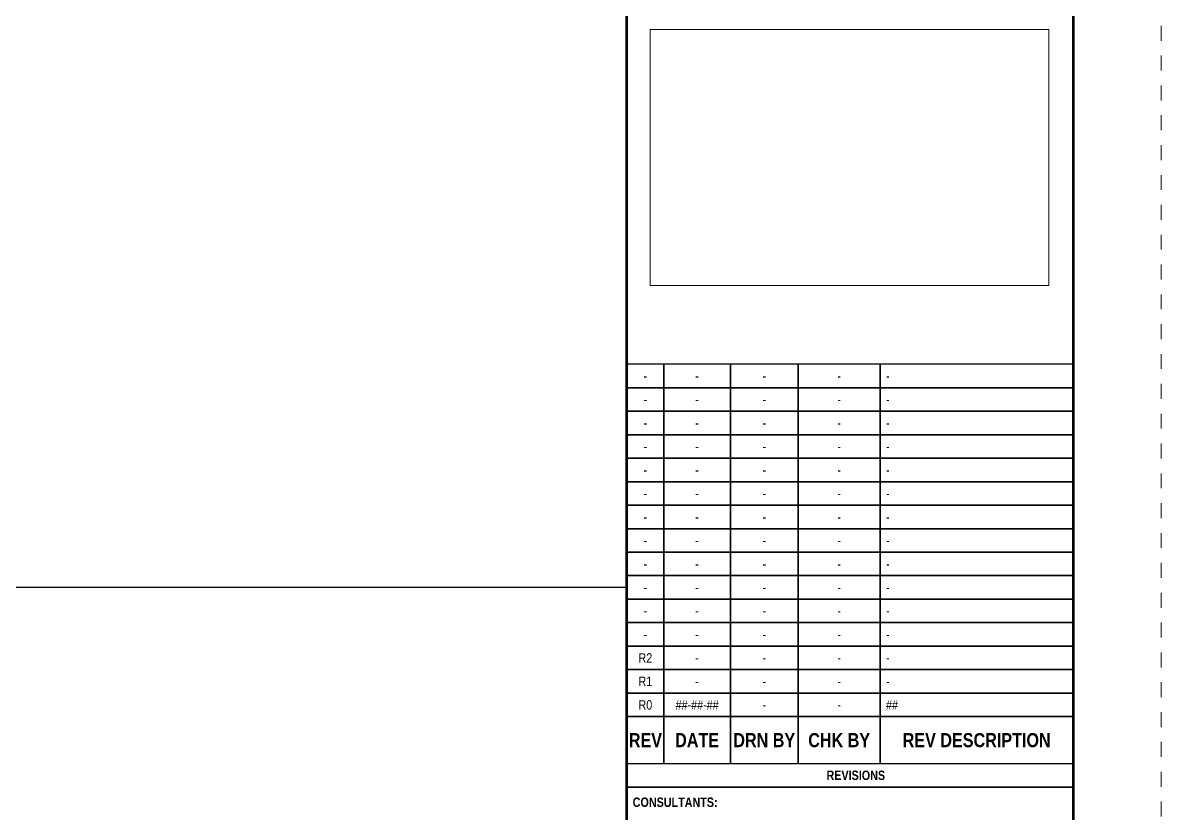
# Paper-space layout 'Cover Sheet A1' of a CAD drawing. Header units: inches. Extents: x 0 to 35.1, y 0 to 23.5.
# Drawn here: x 27.49 to 35.12, y 7.02 to 12.32 of the extents above; entities that cross this region are included whole.
import ezdxf
from ezdxf.enums import TextEntityAlignment as Align

# ---------------------------------------------------------------- set-up
doc = ezdxf.new("R2010")
doc.units = ezdxf.units.IN
doc.linetypes.add('DASHDOT', pattern=[1, 0.5, -0.25, 0, -0.25])
for name, color, linetype, lineweight in [('A-FLOR-AREA', 5, 'Continuous', 9), ('G-ANNO-TEXT', 3, 'Continuous', 15), ('G-ANNO-TTLB', 7, 'Continuous', 50), ('G-PAPR-MEDM', 6, 'Continuous', 30), ('G-PAPR-THCK', 4, 'Continuous', 100), ('G-PAPR-THIN', 20, 'Continuous', 5)]:
    doc.layers.add(name, color=color, linetype=linetype, lineweight=lineweight)
doc.layers.add('G-ANNO-REFR', color=253, linetype='DASHDOT', lineweight=5, plot=False)
doc.styles.add('LLARGE', font='arial.ttf', dxfattribs={"height": 0.25})
doc.styles.add('NOTES', font='arial.ttf', dxfattribs={"height": 2})
doc.styles.add('SUB-TITLE', font='swisscb.ttf')
doc.styles.add('SUB-TITLE-2', font='swissc.ttf')
doc.styles.add('TITLE', font='swisscb.ttf')

# ---------------------------------------------------------------- blocks, each defined once
blk = doc.blocks.new('*U163')
at = {"layer": 'G-PAPR-MEDM'}
blk.add_line((801, 216.8), (30, 216.8), dxfattribs=at)
at = {"layer": 'G-ANNO-TEXT', "style": 'LLARGE'}
for tag, height, p in [('PROJECTTITLE_COVER', 10, (421.66, 264.5)), ('LOCATION_COVER', 8, (423.32, 237.44)), ('CLIENT', 8, (152.44, 180.89)), ('STRUCTURAL_ENGINEER', 8, (152.44, 78.13)), ('MEP_ENGINEER', 8, (397.31, 78.13))]:
    blk.add_attdef(tag, text='', height=height, dxfattribs=at).set_placement(p, align=Align.TOP_CENTER)
at = {"layer": 'G-PAPR-THIN', "style": 'LLARGE'}
for tag, height, p in [('CLIENT_ADDRESS1', 4.8, (152.44, 156.31)), ('CLIENT_ADDRESS2', 4.8, (152.44, 148.04)), ('CLIENT_PHONE', 3.2, (152.44, 134.27)), ('STRUCTURAL_ENGINEER_ADDRESS1', 4.8, (152.44, 53.55)), ('MEP_ENGINEER_ADDRESS1', 4.8, (397.31, 53.55)), ('STRUCTURAL_ENGINEER_ADDRESS2', 4.8, (152.44, 45.27)), ('MEP_ENGINEER_ADDRESS2', 4.8, (397.31, 45.27)), ('STRUCTURAL_ENGINEER_PHONE', 3.2, (152.44, 31.51)), ('MEP_ENGINEER_PHONE', 3.2, (397.31, 31.51))]:
    blk.add_attdef(tag, text='', height=height, dxfattribs=at).set_placement(p, align=Align.TOP_CENTER)
blk = doc.blocks.new('KEY CONTAINER')
blk.add_lwpolyline([(0, 0), (67.86, 0), (67.86, 43.58), (0, 43.58)], close=True)
blk = doc.blocks.new('*U169')
at = {"layer": 'G-ANNO-REFR'}
blk.add_lwpolyline([(0, 0), (892, 0), (892, 597), (0, 597)], close=True, dxfattribs=at)
at = {"layer": 'G-PAPR-MEDM'}
blk.add_line((801, 182.81), (877, 182.81), dxfattribs=at)
for points in [[(807.32, 254.81), (801, 254.81), (801, 250.81), (807.32, 250.81)], [(818.63, 254.81), (807.32, 254.81), (807.32, 250.81), (818.63, 250.81)], [(830.17, 254.81), (818.63, 254.81), (818.63, 250.81), (830.17, 250.81)], [(844.14, 254.81), (830.17, 254.81), (830.17, 250.81), (844.14, 250.81)], [(877, 254.81), (844.14, 254.81), (844.14, 250.81), (877, 250.81)], [(807.32, 250.81), (801, 250.81), (801, 246.81), (807.32, 246.81)], [(818.63, 250.81), (807.32, 250.81), (807.32, 246.81), (818.63, 246.81)], [(830.17, 250.81), (818.63, 250.81), (818.63, 246.81), (830.17, 246.81)], [(844.14, 250.81), (830.17, 250.81), (830.17, 246.81), (844.14, 246.81)], [(877, 250.81), (844.14, 250.81), (844.14, 246.81), (877, 246.81)], [(807.32, 246.81), (801, 246.81), (801, 242.81), (807.32, 242.81)], [(818.63, 246.81), (807.32, 246.81), (807.32, 242.81), (818.63, 242.81)], [(830.17, 246.81), (818.63, 246.81), (818.63, 242.81), (830.17, 242.81)], [(844.14, 246.81), (830.17, 246.81), (830.17, 242.81), (844.14, 242.81)], [(877, 246.81), (844.14, 246.81), (844.14, 242.81), (877, 242.81)], [(807.32, 242.81), (801, 242.81), (801, 238.81), (807.32, 238.81)], [(818.63, 242.81), (807.32, 242.81), (807.32, 238.81), (818.63, 238.81)], [(830.17, 242.81), (818.63, 242.81), (818.63, 238.81), (830.17, 238.81)], [(844.14, 242.81), (830.17, 242.81), (830.17, 238.81), (844.14, 238.81)], [(877, 242.81), (844.14, 242.81), (844.14, 238.81), (877, 238.81)], [(807.32, 238.81), (801, 238.81), (801, 234.81), (807.32, 234.81)], [(818.63, 238.81), (807.32, 238.81), (807.32, 234.81), (818.63, 234.81)], [(830.17, 238.81), (818.63, 238.81), (818.63, 234.81), (830.17, 234.81)], [(844.14, 238.81), (830.17, 238.81), (830.17, 234.81), (844.14, 234.81)], [(877, 238.81), (844.14, 238.81), (844.14, 234.81), (877, 234.81)], [(807.32, 234.81), (801, 234.81), (801, 230.81), (807.32, 230.81)], [(818.63, 234.81), (807.32, 234.81), (807.32, 230.81), (818.63, 230.81)], [(830.17, 234.81), (818.63, 234.81), (818.63, 230.81), (830.17, 230.81)], [(844.14, 234.81), (830.17, 234.81), (830.17, 230.81), (844.14, 230.81)], [(877, 234.81), (844.14, 234.81), (844.14, 230.81), (877, 230.81)], [(807.32, 230.81), (801, 230.81), (801, 226.81), (807.32, 226.81)], [(818.63, 230.81), (807.32, 230.81), (807.32, 226.81), (818.63, 226.81)], [(830.17, 230.81), (818.63, 230.81), (818.63, 226.81), (830.17, 226.81)], [(844.14, 230.81), (830.17, 230.81), (830.17, 226.81), (844.14, 226.81)], [(877, 230.81), (844.14, 230.81), (844.14, 226.81), (877, 226.81)], [(807.32, 226.81), (801, 226.81), (801, 222.81), (807.32, 222.81)], [(818.63, 226.81), (807.32, 226.81), (807.32, 222.81), (818.63, 222.81)], [(830.17, 226.81), (818.63, 226.81), (818.63, 222.81), (830.17, 222.81)], [(844.14, 226.81), (830.17, 226.81), (830.17, 222.81), (844.14, 222.81)], [(877, 226.81), (844.14, 226.81), (844.14, 222.81), (877, 222.81)], [(807.32, 222.81), (801, 222.81), (801, 218.81), (807.32, 218.81)], [(801, 222.81), (877, 222.81), (877, 182.81), (801, 182.81)], [(818.63, 222.81), (807.32, 222.81), (807.32, 218.81), (818.63, 218.81)], [(830.17, 222.81), (818.63, 222.81), (818.63, 218.81), (830.17, 218.81)], [(844.14, 222.81), (830.17, 222.81), (830.17, 218.81), (844.14, 218.81)], [(877, 222.81), (844.14, 222.81), (844.14, 218.81), (877, 218.81)], [(807.32, 218.81), (801, 218.81), (801, 214.81), (807.32, 214.81)], [(818.63, 218.81), (807.32, 218.81), (807.32, 214.81), (818.63, 214.81)], [(830.17, 218.81), (818.63, 218.81), (818.63, 214.81), (830.17, 214.81)], [(844.14, 218.81), (830.17, 218.81), (830.17, 214.81), (844.14, 214.81)], [(877, 218.81), (844.14, 218.81), (844.14, 214.81), (877, 214.81)], [(807.32, 214.81), (801, 214.81), (801, 210.81), (807.32, 210.81)], [(818.63, 214.81), (807.32, 214.81), (807.32, 210.81), (818.63, 210.81)], [(830.17, 214.81), (818.63, 214.81), (818.63, 210.81), (830.17, 210.81)], [(844.14, 214.81), (830.17, 214.81), (830.17, 210.81), (844.14, 210.81)], [(877, 214.81), (844.14, 214.81), (844.14, 210.81), (877, 210.81)], [(807.32, 210.81), (801, 210.81), (801, 206.81), (807.32, 206.81)], [(818.63, 210.81), (807.32, 210.81), (807.32, 206.81), (818.63, 206.81)], [(830.17, 210.81), (818.63, 210.81), (818.63, 206.81), (830.17, 206.81)], [(844.14, 210.81), (830.17, 210.81), (830.17, 206.81), (844.14, 206.81)], [(877, 210.81), (844.14, 210.81), (844.14, 206.81), (877, 206.81)], [(807.32, 206.81), (801, 206.81), (801, 202.81), (807.32, 202.81)], [(818.63, 206.81), (807.32, 206.81), (807.32, 202.81), (818.63, 202.81)], [(830.17, 206.81), (818.63, 206.81), (818.63, 202.81), (830.17, 202.81)], [(844.14, 206.81), (830.17, 206.81), (830.17, 202.81), (844.14, 202.81)], [(877, 206.81), (844.14, 206.81), (844.14, 202.81), (877, 202.81)], [(807.32, 202.81), (801, 202.81), (801, 198.81), (807.32, 198.81)], [(818.63, 202.81), (807.32, 202.81), (807.32, 198.81), (818.63, 198.81)], [(830.17, 202.81), (818.63, 202.81), (818.63, 198.81), (830.17, 198.81)], [(844.14, 202.81), (830.17, 202.81), (830.17, 198.81), (844.14, 198.81)], [(877, 202.81), (844.14, 202.81), (844.14, 198.81), (877, 198.81)], [(807.32, 198.81), (801, 198.81), (801, 194.81), (807.32, 194.81)], [(818.63, 198.81), (807.32, 198.81), (807.32, 194.81), (818.63, 194.81)], [(830.17, 198.81), (818.63, 198.81), (818.63, 194.81), (830.17, 194.81)], [(844.14, 198.81), (830.17, 198.81), (830.17, 194.81), (844.14, 194.81)], [(877, 198.81), (844.14, 198.81), (844.14, 194.81), (877, 194.81)], [(807.32, 194.81), (801, 194.81), (801, 186.81), (807.32, 186.81)], [(818.63, 194.81), (807.32, 194.81), (807.32, 186.81), (818.63, 186.81)], [(830.17, 194.81), (818.63, 194.81), (818.63, 186.81), (830.17, 186.81)], [(844.14, 194.81), (830.17, 194.81), (830.17, 186.81), (844.14, 186.81)], [(877, 194.81), (844.14, 194.81), (844.14, 186.81), (877, 186.81)], [(801, 186.81), (877, 186.81), (877, 182.81), (801, 182.81)]]:
    blk.add_lwpolyline(points, close=True, dxfattribs=at)
for points in [[(801, 246.81), (877, 246.81)], [(801, 222.81), (877, 222.81)], [(801, 182.81), (877, 182.81)]]:
    blk.add_lwpolyline(points, dxfattribs=at)
at = {"layer": 'G-PAPR-THCK'}
blk.add_lwpolyline([(30, 582), (877, 582), (877, 15), (30, 15)], close=True, dxfattribs=at)
blk.add_lwpolyline([(801, 15), (801, 582)], dxfattribs=at)
at = {"layer": 'G-PAPR-THIN'}
blk.add_lwpolyline([(801, 582), (877, 582), (877, 15), (801, 15)], close=True, dxfattribs=at)
blk.add_blockref('KEY CONTAINER', (805, 268.21), dxfattribs=at)
at = {"layer": 'G-ANNO-TEXT'}
for tag, p, height, style in [('GENERAL_NOTES_001', (801.7, 574.93), 2, 'NOTES'), ('GENERAL_NOTES_002', (802, 571.56), 2, 'NOTES'), ('GENERAL_NOTES_003', (802, 568.19), 2, 'NOTES'), ('GENERAL_NOTES_004', (802, 564.82), 2, 'NOTES'), ('GENERAL_NOTES_005', (802, 561.46), 2, 'NOTES'), ('GENERAL_NOTES_006', (802, 558.09), 2, 'NOTES'), ('GENERAL_NOTES_007', (802, 554.75), 2, 'NOTES'), ('GENERAL_NOTES_008', (801.92, 551.38), 2, 'NOTES'), ('GENERAL_NOTES_009', (802, 548.02), 2, 'NOTES'), ('GENERAL_NOTES_010', (802, 544.65), 2, 'NOTES'), ('GENERAL_NOTES_011', (802, 541.28), 2, 'NOTES'), ('GENERAL_NOTES_012', (802, 537.91), 2, 'NOTES'), ('GENERAL_NOTES_013', (802, 534.54), 2, 'NOTES'), ('GENERAL_NOTES_014', (802, 531.17), 2, 'NOTES'), ('GENERAL_NOTES_015', (802, 527.8), 2, 'NOTES'), ('GENERAL_NOTES_016', (802, 524.43), 2, 'NOTES'), ('GENERAL_NOTES_017', (801.88, 521.07), 2, 'NOTES'), ('GENERAL_NOTES_018', (802, 517.7), 2, 'NOTES'), ('GENERAL_NOTES_019', (801.96, 514.33), 2, 'NOTES'), ('GENERAL_NOTES_020', (802, 510.96), 2, 'NOTES'), ('GENERAL_NOTES_021', (801.88, 507.59), 2, 'NOTES'), ('GENERAL_NOTES_022', (802, 504.22), 2, 'NOTES'), ('GENERAL_NOTES_023', (801.89, 500.85), 2, 'NOTES'), ('GENERAL_NOTES_024', (802, 497.49), 2, 'NOTES'), ('GENERAL_NOTES_025', (801.87, 494.12), 2, 'NOTES'), ('GENERAL_NOTES_026', (802, 490.75), 2, 'NOTES'), ('GENERAL_NOTES_027', (802, 487.38), 2, 'NOTES'), ('GENERAL_NOTES_028', (802, 484.01), 2, 'NOTES'), ('GENERAL_NOTES_029', (802, 480.64), 2, 'NOTES'), ('GENERAL_NOTES_030', (801.89, 477.27), 2, 'NOTES'), ('GENERAL_NOTES_031', (802, 473.9), 2, 'NOTES'), ('GENERAL_NOTES_032', (802, 470.53), 2, 'NOTES'), ('GENERAL_NOTES_033', (802, 467.17), 2, 'NOTES'), ('GENERAL_NOTES_034', (801.88, 463.8), 2, 'NOTES'), ('GENERAL_NOTES_035', (802, 460.43), 2, 'NOTES'), ('SHEET_NOTES_001', (801.7, 440.81), 2, 'NOTES'), ('SHEET_NOTES_002', (801.92, 437.44), 2, 'NOTES'), ('SHEET_NOTES_003', (801.88, 434.07), 2, 'NOTES'), ('SHEET_NOTES_004', (801.96, 430.71), 2, 'NOTES'), ('SHEET_NOTES_005', (801.88, 427.34), 2, 'NOTES'), ('SHEET_NOTES_006', (801.89, 423.97), 2, 'NOTES'), ('SHEET_NOTES_007', (801.87, 420.6), 2, 'NOTES'), ('KEY_NOTES_001', (801.7, 318), 2, 'NOTES'), ('KEY_NOTES_002', (801.92, 314.63), 2, 'NOTES'), ('STRUCTURAL_CONSULTANT_NAME', (801.89, 168.81), 3, 'SUB-TITLE-2'), ('STRUCTURAL_CONSULTANT_ADDRESS1', (801.89, 164.81), 2, 'SUB-TITLE-2'), ('STRUCTURAL_CONSULTANT_ADDRESS2', (801.89, 161.43), 2, 'SUB-TITLE-2'), ('STRUCTURAL_CONSULTANT_PHONE', (801.89, 158.09), 2, 'SUB-TITLE-2'), ('MEP_CONSULTANT_NAME', (801.89, 147.61), 3, 'SUB-TITLE-2'), ('MEP_CONSULTANT_ADDRESS1', (801.89, 143.59), 2, 'SUB-TITLE-2'), ('MEP_CONSULTANT_ADDRESS2', (801.89, 140.21), 2, 'SUB-TITLE-2'), ('MEP_CONSULTANT_PHONE', (801.89, 136.88), 2, 'SUB-TITLE-2'), ('CLIENTNAME', (801.89, 124.46), 3, 'SUB-TITLE-2'), ('CLIENTADDRESS1', (801.89, 120.39), 2, 'SUB-TITLE-2'), ('CLIENTADDRESS2', (801.89, 117.01), 2, 'SUB-TITLE-2'), ('CLIENTPHONE', (801.89, 113.68), 2, 'SUB-TITLE-2'), ('DRAWING_NO', (820, 71.42), 4, 'SUB-TITLE-2')]:
    blk.add_attdef(tag, p, '', height=height, dxfattribs=dict(at, style=style))
at = {"layer": 'G-ANNO-TEXT', "style": 'SUB-TITLE-2'}
for tag, p in [('REV_NO14', (804.16, 252.81)), ('REV_DATE14', (812.97, 252.81)), ('DRAWN_BY14', (824.4, 252.81)), ('CHECKED_BY14', (837.16, 252.81)), ('REV_NO13', (804.16, 248.81)), ('REV_DATE13', (812.97, 248.81)), ('DRAWN_BY13', (824.4, 248.81)), ('CHECKED_BY13', (837.16, 248.81)), ('REV_NO12', (804.16, 244.81)), ('REV_DATE12', (812.97, 244.81)), ('DRAWN_BY12', (824.4, 244.81)), ('CHECKED_BY12', (837.16, 244.81)), ('REV_NO11', (804.16, 240.81)), ('REV_DATE11', (812.97, 240.81)), ('DRAWN_BY11', (824.4, 240.81)), ('CHECKED_BY11', (837.16, 240.81)), ('REV_NO10', (804.16, 236.81)), ('REV_DATE10', (812.97, 236.81)), ('DRAWN_BY10', (824.4, 236.81)), ('CHECKED_BY10', (837.16, 236.81)), ('REV_NO9', (804.16, 232.81)), ('REV_DATE9', (812.97, 232.81)), ('DRAWN_BY9', (824.4, 232.81)), ('CHECKED_BY9', (837.16, 232.81)), ('REV_NO8', (804.16, 228.81)), ('REV_DATE8', (812.97, 228.81)), ('DRAWN_BY8', (824.4, 228.81)), ('CHECKED_BY8', (837.16, 228.81)), ('REV_NO7', (804.16, 224.81)), ('REV_DATE7', (812.97, 224.81)), ('DRAWN_BY7', (824.4, 224.81)), ('CHECKED_BY7', (837.16, 224.81)), ('REV_NO6', (804.16, 220.81)), ('REV_DATE6', (812.97, 220.81)), ('DRAWN_BY6', (824.4, 220.81)), ('CHECKED_BY6', (837.16, 220.81)), ('REV_NO5', (804.16, 216.81)), ('REV_DATE5', (812.97, 216.81)), ('DRAWN_BY5', (824.4, 216.81)), ('CHECKED_BY5', (837.16, 216.81)), ('REV_NO4', (804.16, 212.81)), ('REV_DATE4', (812.97, 212.81)), ('DRAWN_BY4', (824.4, 212.81)), ('CHECKED_BY4', (837.16, 212.81)), ('REV_NO3', (804.16, 208.81)), ('REV_DATE3', (812.97, 208.81)), ('DRAWN_BY3', (824.4, 208.81)), ('CHECKED_BY3', (837.16, 208.81)), ('REV_NO2', (804.16, 204.81)), ('REV_DATE2', (812.97, 204.81)), ('DRAWN_BY2', (824.4, 204.81)), ('CHECKED_BY2', (837.16, 204.81)), ('REV_NO1', (804.16, 200.81)), ('REV_DATE1', (812.97, 200.81)), ('DRAWN_BY1', (824.4, 200.81)), ('CHECKED_BY1', (837.16, 200.81)), ('REV_NO0', (804.16, 196.81)), ('REV_DATE0', (812.97, 196.81)), ('DRAWN_BY0', (824.4, 196.81)), ('CHECKED_BY0', (837.16, 196.81))]:
    blk.add_attdef(tag, text='', height=1.6, dxfattribs=at).set_placement(p, align=Align.MIDDLE)
for tag, p in [('REV_DESCRIPTION14', (845.14, 252.81)), ('REV_DESCRIPTION13', (845.14, 248.81)), ('REV_DESCRIPTION12', (845.14, 244.81)), ('REV_DESCRIPTION11', (845.14, 240.81)), ('REV_DESCRIPTION10', (845.14, 236.81)), ('REV_DESCRIPTION9', (845.14, 232.81)), ('REV_DESCRIPTION8', (845.14, 228.81)), ('REV_DESCRIPTION7', (845.14, 224.81)), ('REV_DESCRIPTION6', (845.14, 220.81)), ('REV_DESCRIPTION5', (845.14, 216.81)), ('REV_DESCRIPTION4', (845.14, 212.81)), ('REV_DESCRIPTION3', (845.14, 208.81)), ('REV_DESCRIPTION2', (845.14, 204.81)), ('REV_DESCRIPTION1', (845.14, 200.81)), ('REV_DESCRIPTION0', (845.14, 196.81))]:
    blk.add_attdef(tag, text='', height=1.6, dxfattribs=at).set_placement(p, align=Align.MIDDLE_LEFT)
for tag, p in [('PROJECT_NAME1', (820, 110.73)), ('PROJECT_NAME2', (820, 106.73)), ('PROJECT_CODE', (820, 102)), ('RELEASE', (820, 97.57)), ('STAGE', (820, 93.06)), ('DRAWING_TITLE', (820, 88.56))]:
    blk.add_attdef(tag, text='', height=2.4, dxfattribs=at).set_placement(p, align=Align.TOP_LEFT)
at = {"layer": 'G-ANNO-TEXT'}
for tag, height, style, p in [('CURRENT_REV', 4, 'TITLE', (868, 71.42)), ('DRAWN_BY', 2.4, 'SUB-TITLE-2', (810, 62.5)), ('CHECKED_BY', 2.4, 'SUB-TITLE-2', (829, 62.5)), ('SCALE', 2.4, 'SUB-TITLE-2', (849, 62.5)), ('ISSUE_DATE', 2.4, 'SUB-TITLE-2', (868, 62.5))]:
    blk.add_attdef(tag, text='', height=height, dxfattribs=dict(at, style=style)).set_placement(p, align=Align.CENTER)
at = {"layer": 'G-ANNO-TEXT', "style": 'SUB-TITLE'}
blk.add_attdef('FILE_NAME', text='', height=1.6, rotation=90, dxfattribs=at).set_placement((878, 25.93), align=Align.TOP_LEFT)
at = {"layer": 'G-PAPR-MEDM', "lineweight": 50, "style": 'SUB-TITLE'}
for s, p in [('REV', (804.16, 190.81)), ('DATE', (812.97, 190.81)), ('DRN BY', (824.4, 190.81)), ('CHK BY', (837.16, 190.81)), ('REV DESCRIPTION', (860.57, 190.81))]:
    blk.add_text(s, height=2.4, dxfattribs=at).set_placement(p, align=Align.MIDDLE)
at = {"layer": 'G-PAPR-MEDM', "insert": (839.99, 184.81), "char_height": 1.6, "attachment_point": 5, "style": 'TITLE'}
blk.add_mtext_dynamic_manual_height_columns('REVISIONS', width=44.4913, gutter_width=8, heights=[3.04], dxfattribs=at)
at = {"layer": 'G-PAPR-MEDM', "lineweight": 50, "insert": (802, 181.04), "char_height": 1.6, "attachment_point": 1, "style": 'TITLE'}
blk.add_mtext_dynamic_manual_height_columns('CONSULTANTS:', width=14.9534, gutter_width=8, heights=[0], dxfattribs=at)

psp = doc.layouts.new('Cover Sheet A1')

# ---------------------------------------------------------------- block references
at = {"layer": 'A-FLOR-AREA', "xscale": 0.03937007874015748, "yscale": 0.03937007874015748, "zscale": 0.03937007874015748}
psp.add_blockref('*U163', (0, 0), dxfattribs=at)
at = {"layer": 'G-ANNO-TTLB'}
ref = psp.add_blockref('*U169', (0, 0), dxfattribs=dict(at, xscale=0.03937007874015748, yscale=0.03937007874015748, zscale=0.03937007874015748))
ref.add_attrib('REV_DESCRIPTION0', '##', dxfattribs={"layer": 'G-ANNO-TEXT', "height": 0.06299, "style": 'SUB-TITLE-2'}).set_placement((33.2733, 7.7486), align=Align.MIDDLE_LEFT)
ref.add_attrib('CHECKED_BY0', '-', dxfattribs={"layer": 'G-ANNO-TEXT', "height": 0.063, "style": 'SUB-TITLE-2'}).set_placement((32.9589, 7.7486), align=Align.MIDDLE)
ref.add_attrib('DRAWN_BY0', '-', dxfattribs={"layer": 'G-ANNO-TEXT', "height": 0.063, "style": 'SUB-TITLE-2'}).set_placement((32.4566, 7.7486), align=Align.MIDDLE)
ref.add_attrib('REV_DATE0', '##-##-##', dxfattribs={"layer": 'G-ANNO-TEXT', "height": 0.06299, "style": 'SUB-TITLE-2'}).set_placement((32.0068, 7.7486), align=Align.MIDDLE)
ref.add_attrib('REV_NO0', 'R0', dxfattribs={"layer": 'G-ANNO-TEXT', "height": 0.06299, "style": 'SUB-TITLE-2'}).set_placement((31.6598, 7.7486), align=Align.MIDDLE)
ref.add_attrib('REV_DESCRIPTION1', '-', dxfattribs={"layer": 'G-ANNO-TEXT', "height": 0.063, "style": 'SUB-TITLE-2'}).set_placement((33.2733, 7.906), align=Align.MIDDLE_LEFT)
ref.add_attrib('CHECKED_BY1', '-', dxfattribs={"layer": 'G-ANNO-TEXT', "height": 0.063, "style": 'SUB-TITLE-2'}).set_placement((32.9589, 7.906), align=Align.MIDDLE)
ref.add_attrib('DRAWN_BY1', '-', dxfattribs={"layer": 'G-ANNO-TEXT', "height": 0.063, "style": 'SUB-TITLE-2'}).set_placement((32.4566, 7.906), align=Align.MIDDLE)
ref.add_attrib('REV_DATE1', '-', dxfattribs={"layer": 'G-ANNO-TEXT', "height": 0.063, "style": 'SUB-TITLE-2'}).set_placement((32.0068, 7.906), align=Align.MIDDLE)
ref.add_attrib('REV_NO1', 'R1', dxfattribs={"layer": 'G-ANNO-TEXT', "height": 0.06299, "style": 'SUB-TITLE-2'}).set_placement((31.6598, 7.906), align=Align.MIDDLE)
ref.add_attrib('REV_DESCRIPTION2', '-', dxfattribs={"layer": 'G-ANNO-TEXT', "height": 0.063, "style": 'SUB-TITLE-2'}).set_placement((33.2733, 8.0635), align=Align.MIDDLE_LEFT)
ref.add_attrib('CHECKED_BY2', '-', dxfattribs={"layer": 'G-ANNO-TEXT', "height": 0.063, "style": 'SUB-TITLE-2'}).set_placement((32.9589, 8.0635), align=Align.MIDDLE)
ref.add_attrib('DRAWN_BY2', '-', dxfattribs={"layer": 'G-ANNO-TEXT', "height": 0.063, "style": 'SUB-TITLE-2'}).set_placement((32.4566, 8.0635), align=Align.MIDDLE)
ref.add_attrib('REV_DATE2', '-', dxfattribs={"layer": 'G-ANNO-TEXT', "height": 0.063, "style": 'SUB-TITLE-2'}).set_placement((32.0068, 8.0635), align=Align.MIDDLE)
ref.add_attrib('REV_NO2', 'R2', dxfattribs={"layer": 'G-ANNO-TEXT', "height": 0.06299, "style": 'SUB-TITLE-2'}).set_placement((31.6598, 8.0635), align=Align.MIDDLE)
ref.add_attrib('REV_DESCRIPTION3', '-', dxfattribs={"layer": 'G-ANNO-TEXT', "height": 0.063, "style": 'SUB-TITLE-2'}).set_placement((33.2733, 8.221), align=Align.MIDDLE_LEFT)
ref.add_attrib('CHECKED_BY3', '-', dxfattribs={"layer": 'G-ANNO-TEXT', "height": 0.063, "style": 'SUB-TITLE-2'}).set_placement((32.9589, 8.221), align=Align.MIDDLE)
ref.add_attrib('DRAWN_BY3', '-', dxfattribs={"layer": 'G-ANNO-TEXT', "height": 0.063, "style": 'SUB-TITLE-2'}).set_placement((32.4566, 8.221), align=Align.MIDDLE)
ref.add_attrib('REV_DATE3', '-', dxfattribs={"layer": 'G-ANNO-TEXT', "height": 0.063, "style": 'SUB-TITLE-2'}).set_placement((32.0068, 8.221), align=Align.MIDDLE)
ref.add_attrib('REV_NO3', '-', dxfattribs={"layer": 'G-ANNO-TEXT', "height": 0.063, "style": 'SUB-TITLE-2'}).set_placement((31.6598, 8.221), align=Align.MIDDLE)
ref.add_attrib('REV_DESCRIPTION4', '-', dxfattribs={"layer": 'G-ANNO-TEXT', "height": 0.063, "style": 'SUB-TITLE-2'}).set_placement((33.2733, 8.3785), align=Align.MIDDLE_LEFT)
ref.add_attrib('CHECKED_BY4', '-', dxfattribs={"layer": 'G-ANNO-TEXT', "height": 0.063, "style": 'SUB-TITLE-2'}).set_placement((32.9589, 8.3785), align=Align.MIDDLE)
ref.add_attrib('DRAWN_BY4', '-', dxfattribs={"layer": 'G-ANNO-TEXT', "height": 0.063, "style": 'SUB-TITLE-2'}).set_placement((32.4566, 8.3785), align=Align.MIDDLE)
ref.add_attrib('REV_DATE4', '-', dxfattribs={"layer": 'G-ANNO-TEXT', "height": 0.063, "style": 'SUB-TITLE-2'}).set_placement((32.0068, 8.3785), align=Align.MIDDLE)
ref.add_attrib('REV_NO4', '-', dxfattribs={"layer": 'G-ANNO-TEXT', "height": 0.063, "style": 'SUB-TITLE-2'}).set_placement((31.6598, 8.3785), align=Align.MIDDLE)
ref.add_attrib('REV_DESCRIPTION5', '-', dxfattribs={"layer": 'G-ANNO-TEXT', "height": 0.063, "style": 'SUB-TITLE-2'}).set_placement((33.2733, 8.536), align=Align.MIDDLE_LEFT)
ref.add_attrib('CHECKED_BY5', '-', dxfattribs={"layer": 'G-ANNO-TEXT', "height": 0.063, "style": 'SUB-TITLE-2'}).set_placement((32.9589, 8.536), align=Align.MIDDLE)
ref.add_attrib('DRAWN_BY5', '-', dxfattribs={"layer": 'G-ANNO-TEXT', "height": 0.063, "style": 'SUB-TITLE-2'}).set_placement((32.4566, 8.536), align=Align.MIDDLE)
ref.add_attrib('REV_DATE5', '-', dxfattribs={"layer": 'G-ANNO-TEXT', "height": 0.063, "style": 'SUB-TITLE-2'}).set_placement((32.0068, 8.536), align=Align.MIDDLE)
ref.add_attrib('REV_NO5', '-', dxfattribs={"layer": 'G-ANNO-TEXT', "height": 0.063, "style": 'SUB-TITLE-2'}).set_placement((31.6598, 8.536), align=Align.MIDDLE)
ref.add_attrib('REV_DESCRIPTION6', '-', dxfattribs={"layer": 'G-ANNO-TEXT', "height": 0.063, "style": 'SUB-TITLE-2'}).set_placement((33.2733, 8.6934), align=Align.MIDDLE_LEFT)
ref.add_attrib('CHECKED_BY6', '-', dxfattribs={"layer": 'G-ANNO-TEXT', "height": 0.063, "style": 'SUB-TITLE-2'}).set_placement((32.9589, 8.6934), align=Align.MIDDLE)
ref.add_attrib('DRAWN_BY6', '-', dxfattribs={"layer": 'G-ANNO-TEXT', "height": 0.063, "style": 'SUB-TITLE-2'}).set_placement((32.4566, 8.6934), align=Align.MIDDLE)
ref.add_attrib('REV_DATE6', '-', dxfattribs={"layer": 'G-ANNO-TEXT', "height": 0.063, "style": 'SUB-TITLE-2'}).set_placement((32.0068, 8.6934), align=Align.MIDDLE)
ref.add_attrib('REV_NO6', '-', dxfattribs={"layer": 'G-ANNO-TEXT', "height": 0.063, "style": 'SUB-TITLE-2'}).set_placement((31.6598, 8.6934), align=Align.MIDDLE)
ref.add_attrib('REV_DESCRIPTION7', '-', dxfattribs={"layer": 'G-ANNO-TEXT', "height": 0.063, "style": 'SUB-TITLE-2'}).set_placement((33.2733, 8.8509), align=Align.MIDDLE_LEFT)
ref.add_attrib('CHECKED_BY7', '-', dxfattribs={"layer": 'G-ANNO-TEXT', "height": 0.063, "style": 'SUB-TITLE-2'}).set_placement((32.9589, 8.8509), align=Align.MIDDLE)
ref.add_attrib('DRAWN_BY7', '-', dxfattribs={"layer": 'G-ANNO-TEXT', "height": 0.063, "style": 'SUB-TITLE-2'}).set_placement((32.4566, 8.8509), align=Align.MIDDLE)
ref.add_attrib('REV_DATE7', '-', dxfattribs={"layer": 'G-ANNO-TEXT', "height": 0.063, "style": 'SUB-TITLE-2'}).set_placement((32.0068, 8.8509), align=Align.MIDDLE)
ref.add_attrib('REV_NO7', '-', dxfattribs={"layer": 'G-ANNO-TEXT', "height": 0.063, "style": 'SUB-TITLE-2'}).set_placement((31.6598, 8.8509), align=Align.MIDDLE)
ref.add_attrib('REV_DESCRIPTION8', '-', dxfattribs={"layer": 'G-ANNO-TEXT', "height": 0.063, "style": 'SUB-TITLE-2'}).set_placement((33.2733, 9.0084), align=Align.MIDDLE_LEFT)
ref.add_attrib('CHECKED_BY8', '-', dxfattribs={"layer": 'G-ANNO-TEXT', "height": 0.063, "style": 'SUB-TITLE-2'}).set_placement((32.9589, 9.0084), align=Align.MIDDLE)
ref.add_attrib('DRAWN_BY8', '-', dxfattribs={"layer": 'G-ANNO-TEXT', "height": 0.063, "style": 'SUB-TITLE-2'}).set_placement((32.4566, 9.0084), align=Align.MIDDLE)
ref.add_attrib('REV_DATE8', '-', dxfattribs={"layer": 'G-ANNO-TEXT', "height": 0.063, "style": 'SUB-TITLE-2'}).set_placement((32.0068, 9.0084), align=Align.MIDDLE)
ref.add_attrib('REV_NO8', '-', dxfattribs={"layer": 'G-ANNO-TEXT', "height": 0.063, "style": 'SUB-TITLE-2'}).set_placement((31.6598, 9.0084), align=Align.MIDDLE)
ref.add_attrib('REV_DESCRIPTION9', '-', dxfattribs={"layer": 'G-ANNO-TEXT', "height": 0.063, "style": 'SUB-TITLE-2'}).set_placement((33.2733, 9.1659), align=Align.MIDDLE_LEFT)
ref.add_attrib('CHECKED_BY9', '-', dxfattribs={"layer": 'G-ANNO-TEXT', "height": 0.063, "style": 'SUB-TITLE-2'}).set_placement((32.9589, 9.1659), align=Align.MIDDLE)
ref.add_attrib('DRAWN_BY9', '-', dxfattribs={"layer": 'G-ANNO-TEXT', "height": 0.063, "style": 'SUB-TITLE-2'}).set_placement((32.4566, 9.1659), align=Align.MIDDLE)
ref.add_attrib('REV_DATE9', '-', dxfattribs={"layer": 'G-ANNO-TEXT', "height": 0.063, "style": 'SUB-TITLE-2'}).set_placement((32.0068, 9.1659), align=Align.MIDDLE)
ref.add_attrib('REV_NO9', '-', dxfattribs={"layer": 'G-ANNO-TEXT', "height": 0.063, "style": 'SUB-TITLE-2'}).set_placement((31.6598, 9.1659), align=Align.MIDDLE)
ref.add_attrib('REV_DESCRIPTION10', '-', dxfattribs={"layer": 'G-ANNO-TEXT', "height": 0.063, "style": 'SUB-TITLE-2'}).set_placement((33.2733, 9.3234), align=Align.MIDDLE_LEFT)
ref.add_attrib('CHECKED_BY10', '-', dxfattribs={"layer": 'G-ANNO-TEXT', "height": 0.063, "style": 'SUB-TITLE-2'}).set_placement((32.9589, 9.3234), align=Align.MIDDLE)
ref.add_attrib('DRAWN_BY10', '-', dxfattribs={"layer": 'G-ANNO-TEXT', "height": 0.063, "style": 'SUB-TITLE-2'}).set_placement((32.4566, 9.3234), align=Align.MIDDLE)
ref.add_attrib('REV_DATE10', '-', dxfattribs={"layer": 'G-ANNO-TEXT', "height": 0.063, "style": 'SUB-TITLE-2'}).set_placement((32.0068, 9.3234), align=Align.MIDDLE)
ref.add_attrib('REV_NO10', '-', dxfattribs={"layer": 'G-ANNO-TEXT', "height": 0.063, "style": 'SUB-TITLE-2'}).set_placement((31.6598, 9.3234), align=Align.MIDDLE)
ref.add_attrib('REV_DESCRIPTION11', '-', dxfattribs={"layer": 'G-ANNO-TEXT', "height": 0.063, "style": 'SUB-TITLE-2'}).set_placement((33.2733, 9.4808), align=Align.MIDDLE_LEFT)
ref.add_attrib('CHECKED_BY11', '-', dxfattribs={"layer": 'G-ANNO-TEXT', "height": 0.063, "style": 'SUB-TITLE-2'}).set_placement((32.9589, 9.4808), align=Align.MIDDLE)
ref.add_attrib('DRAWN_BY11', '-', dxfattribs={"layer": 'G-ANNO-TEXT', "height": 0.063, "style": 'SUB-TITLE-2'}).set_placement((32.4566, 9.4808), align=Align.MIDDLE)
ref.add_attrib('REV_DATE11', '-', dxfattribs={"layer": 'G-ANNO-TEXT', "height": 0.063, "style": 'SUB-TITLE-2'}).set_placement((32.0068, 9.4808), align=Align.MIDDLE)
ref.add_attrib('REV_NO11', '-', dxfattribs={"layer": 'G-ANNO-TEXT', "height": 0.063, "style": 'SUB-TITLE-2'}).set_placement((31.6598, 9.4808), align=Align.MIDDLE)
ref.add_attrib('REV_DESCRIPTION12', '-', dxfattribs={"layer": 'G-ANNO-TEXT', "height": 0.063, "style": 'SUB-TITLE-2'}).set_placement((33.2733, 9.6383), align=Align.MIDDLE_LEFT)
ref.add_attrib('CHECKED_BY12', '-', dxfattribs={"layer": 'G-ANNO-TEXT', "height": 0.063, "style": 'SUB-TITLE-2'}).set_placement((32.9589, 9.6383), align=Align.MIDDLE)
ref.add_attrib('DRAWN_BY12', '-', dxfattribs={"layer": 'G-ANNO-TEXT', "height": 0.063, "style": 'SUB-TITLE-2'}).set_placement((32.4566, 9.6383), align=Align.MIDDLE)
ref.add_attrib('REV_DATE12', '-', dxfattribs={"layer": 'G-ANNO-TEXT', "height": 0.063, "style": 'SUB-TITLE-2'}).set_placement((32.0068, 9.6383), align=Align.MIDDLE)
ref.add_attrib('REV_NO12', '-', dxfattribs={"layer": 'G-ANNO-TEXT', "height": 0.063, "style": 'SUB-TITLE-2'}).set_placement((31.6598, 9.6383), align=Align.MIDDLE)
ref.add_attrib('REV_DESCRIPTION13', '-', dxfattribs={"layer": 'G-ANNO-TEXT', "height": 0.063, "style": 'SUB-TITLE-2'}).set_placement((33.2733, 9.7958), align=Align.MIDDLE_LEFT)
ref.add_attrib('CHECKED_BY13', '-', dxfattribs={"layer": 'G-ANNO-TEXT', "height": 0.063, "style": 'SUB-TITLE-2'}).set_placement((32.9589, 9.7958), align=Align.MIDDLE)
ref.add_attrib('DRAWN_BY13', '-', dxfattribs={"layer": 'G-ANNO-TEXT', "height": 0.063, "style": 'SUB-TITLE-2'}).set_placement((32.4566, 9.7958), align=Align.MIDDLE)
ref.add_attrib('REV_DATE13', '-', dxfattribs={"layer": 'G-ANNO-TEXT', "height": 0.063, "style": 'SUB-TITLE-2'}).set_placement((32.0068, 9.7958), align=Align.MIDDLE)
ref.add_attrib('REV_NO13', '-', dxfattribs={"layer": 'G-ANNO-TEXT', "height": 0.063, "style": 'SUB-TITLE-2'}).set_placement((31.6598, 9.7958), align=Align.MIDDLE)
ref.add_attrib('REV_DESCRIPTION14', '-', dxfattribs={"layer": 'G-ANNO-TEXT', "height": 0.063, "style": 'SUB-TITLE-2'}).set_placement((33.2733, 9.9533), align=Align.MIDDLE_LEFT)
ref.add_attrib('CHECKED_BY14', '-', dxfattribs={"layer": 'G-ANNO-TEXT', "height": 0.063, "style": 'SUB-TITLE-2'}).set_placement((32.9589, 9.9533), align=Align.MIDDLE)
ref.add_attrib('DRAWN_BY14', '-', dxfattribs={"layer": 'G-ANNO-TEXT', "height": 0.063, "style": 'SUB-TITLE-2'}).set_placement((32.4566, 9.9533), align=Align.MIDDLE)
ref.add_attrib('REV_DATE14', '-', dxfattribs={"layer": 'G-ANNO-TEXT', "height": 0.063, "style": 'SUB-TITLE-2'}).set_placement((32.0068, 9.9533), align=Align.MIDDLE)
ref.add_attrib('REV_NO14', '-', dxfattribs={"layer": 'G-ANNO-TEXT', "height": 0.063, "style": 'SUB-TITLE-2'}).set_placement((31.6598, 9.9533), align=Align.MIDDLE)

doc.saveas('drawing.dxf')
